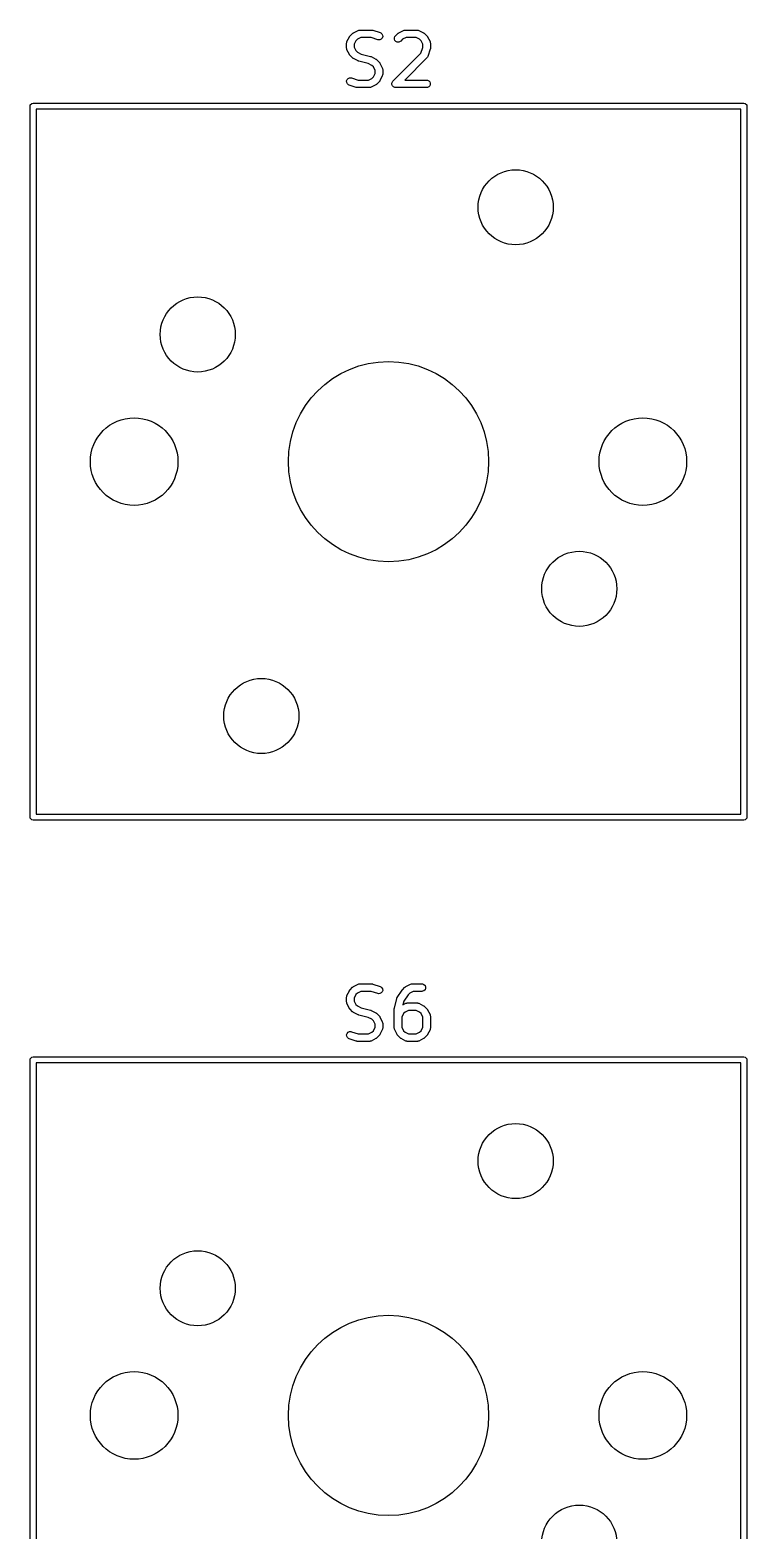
# Model space of a CAD drawing. Extents: x 100 to 226, y -132 to -42.
# Drawn here: x 118.89 to 133.21, y -76.44 to -46.47 of the extents above; entities that cross this region are included whole.
import ezdxf

# ---------------------------------------------------------------- set-up
doc = ezdxf.new("R2010")
doc.units = 0
doc.layers.add('BLACK', color=7, linetype='CONTINUOUS')

msp = doc.modelspace()

# ---------------------------------------------------------------- linework, layer by layer
at = {"layer": 'BLACK', "linetype": 'CONTINUOUS'}
for p, q in [((125.210595, -46.731545), (125.212036, -46.716913)), ((125.210595, -46.826783), (125.210595, -46.731545)), ((125.212036, -46.716913), (125.213067, -46.714423)), ((125.213067, -46.714423), (125.213258, -46.711736)), ((125.213258, -46.711736), (125.218513, -46.698004)), ((125.218513, -46.698004), (125.266132, -46.602766)), ((125.266132, -46.602766), (125.270096, -46.596466)), ((125.270096, -46.596466), (125.270854, -46.594639)), ((125.270854, -46.594639), (125.272542, -46.592582)), ((125.272542, -46.592582), (125.273964, -46.590323)), ((125.273964, -46.590323), (125.275462, -46.589023)), ((125.275462, -46.589023), (125.280181, -46.583274)), ((125.280181, -46.583274), (125.3278, -46.535655)), ((125.3278, -46.535655), (125.333549, -46.530936)), ((125.333549, -46.530936), (125.334849, -46.529438)), ((125.334849, -46.529438), (125.337108, -46.528016)), ((125.337108, -46.528016), (125.339165, -46.526328)), ((125.339165, -46.526328), (125.340992, -46.52557)), ((125.340992, -46.52557), (125.347292, -46.521606)), ((125.347292, -46.521606), (125.44253, -46.473987)), ((125.394853, -46.680734), (125.360595, -46.74925)), ((125.360595, -46.74925), (125.360595, -46.809078)), ((125.42526, -46.650327), (125.394853, -46.680734)), ((125.493776, -46.616069), (125.42526, -46.650327)), ((125.44253, -46.473987), (125.456261, -46.468732)), ((125.456261, -46.468732), (125.45895, -46.46854)), ((125.45895, -46.46854), (125.461439, -46.46751)), ((125.461439, -46.46751), (125.476071, -46.466069)), ((125.476071, -46.466069), (125.714166, -46.466069)), ((125.701996, -46.616069), (125.493776, -46.616069)), ((125.833305, -46.659839), (125.701996, -46.616069)), ((125.714166, -46.466069), (125.721571, -46.466798)), ((125.721571, -46.466798), (125.723546, -46.466658)), ((125.723546, -46.466658), (125.726143, -46.467248)), ((125.726143, -46.467248), (125.728798, -46.46751)), ((125.728798, -46.46751), (125.730629, -46.468268)), ((125.730629, -46.468268), (125.737883, -46.469918)), ((125.737883, -46.469918), (125.88074, -46.517537)), ((125.847642, -46.663099), (125.833305, -46.659839)), ((125.876832, -46.661024), (125.847642, -46.663099)), ((125.903006, -46.647938), (125.876832, -46.661024)), ((125.88074, -46.517537), (125.894165, -46.523531)), ((125.894165, -46.523531), (125.916272, -46.542705)), ((125.92218, -46.62583), (125.903006, -46.647938)), ((125.916272, -46.542705), (125.929359, -46.568878)), ((125.931434, -46.598068), (125.92218, -46.62583)), ((125.929359, -46.568878), (125.931434, -46.598068)), ((126.164417, -46.621676), (126.175616, -46.594639)), ((126.164417, -46.650938), (126.164417, -46.621676)), ((126.175616, -46.677975), (126.164417, -46.650938)), ((126.175616, -46.594639), (126.184943, -46.583274)), ((126.196308, -46.698667), (126.175616, -46.677975)), ((126.184943, -46.583274), (126.232562, -46.535655)), ((126.223345, -46.709866), (126.196308, -46.698667)), ((126.252607, -46.709866), (126.223345, -46.709866)), ((126.232562, -46.535655), (126.238311, -46.530936)), ((126.238311, -46.530936), (126.239611, -46.529438)), ((126.239611, -46.529438), (126.24187, -46.528016)), ((126.24187, -46.528016), (126.243927, -46.526328)), ((126.243927, -46.526328), (126.245754, -46.52557)), ((126.245754, -46.52557), (126.252054, -46.521606)), ((126.252054, -46.521606), (126.347292, -46.473987)), ((126.279644, -46.698667), (126.252607, -46.709866)), ((126.291009, -46.68934), (126.279644, -46.698667)), ((126.330022, -46.650327), (126.291009, -46.68934)), ((126.398538, -46.616069), (126.330022, -46.650327)), ((126.347292, -46.473987), (126.361023, -46.468732)), ((126.361023, -46.468732), (126.363712, -46.46854)), ((126.363712, -46.46854), (126.366201, -46.46751)), ((126.366201, -46.46751), (126.380833, -46.466069)), ((126.380833, -46.466069), (126.618928, -46.466069)), ((126.601223, -46.616069), (126.398538, -46.616069)), ((126.669739, -46.650327), (126.601223, -46.616069)), ((126.618928, -46.466069), (126.63356, -46.46751)), ((126.63356, -46.46751), (126.636049, -46.468541)), ((126.636049, -46.468541), (126.638737, -46.468732)), ((126.638737, -46.468732), (126.652469, -46.473987)), ((126.652469, -46.473987), (126.747707, -46.521606)), ((126.700146, -46.680734), (126.669739, -46.650327)), ((126.734404, -46.74925), (126.700146, -46.680734)), ((126.734404, -46.814613), (126.734404, -46.74925)), ((126.747707, -46.521606), (126.754006, -46.52557)), ((126.754006, -46.52557), (126.755834, -46.526328)), ((126.755834, -46.526328), (126.75789, -46.528016)), ((126.75789, -46.528016), (126.76015, -46.529438)), ((126.76015, -46.529438), (126.761449, -46.530936)), ((126.761449, -46.530936), (126.767199, -46.535655)), ((126.767199, -46.535655), (126.814818, -46.583274)), ((126.814818, -46.583274), (126.819536, -46.589023)), ((126.819536, -46.589023), (126.821035, -46.590323)), ((126.821035, -46.590323), (126.822456, -46.592582)), ((126.822456, -46.592582), (126.824145, -46.594639)), ((126.824145, -46.594639), (126.824902, -46.596466)), ((126.824902, -46.596466), (126.828867, -46.602766)), ((126.828867, -46.602766), (126.876486, -46.698004)), ((126.876486, -46.698004), (126.881741, -46.711735)), ((126.881741, -46.711735), (126.881932, -46.714424)), ((126.881932, -46.714424), (126.882963, -46.716913)), ((126.882963, -46.716913), (126.884404, -46.731545)), ((126.884404, -46.731545), (126.884404, -46.826783)), ((125.212036, -46.841415), (125.210595, -46.826783)), ((125.213067, -46.843904), (125.212036, -46.841415)), ((125.213258, -46.846592), (125.213067, -46.843904)), ((125.218513, -46.860324), (125.213258, -46.846592)), ((125.266132, -46.955562), (125.218513, -46.860324)), ((125.270096, -46.961861), (125.266132, -46.955562)), ((125.270854, -46.963689), (125.270096, -46.961861)), ((125.272542, -46.965745), (125.270854, -46.963689)), ((125.273964, -46.968005), (125.272542, -46.965745)), ((125.275462, -46.969304), (125.273964, -46.968005)), ((125.280181, -46.975054), (125.275462, -46.969304)), ((125.3278, -47.022673), (125.280181, -46.975054)), ((125.333549, -47.027391), (125.3278, -47.022673)), ((125.334849, -47.02889), (125.333549, -47.027391)), ((125.337108, -47.030311), (125.334849, -47.02889)), ((125.339165, -47.032), (125.337108, -47.030311)), ((125.340992, -47.032757), (125.339165, -47.032)), ((125.347292, -47.036722), (125.340992, -47.032757)), ((125.44253, -47.084341), (125.347292, -47.036722)), ((125.360595, -46.809078), (125.394853, -46.877594)), ((125.394853, -46.877594), (125.42526, -46.908001)), ((125.42526, -46.908001), (125.502247, -46.946494)), ((125.502247, -46.946494), (125.684737, -46.992117)), ((125.684737, -46.992117), (125.685816, -46.992502)), ((125.685816, -46.992502), (125.686356, -46.992541)), ((125.686356, -46.992541), (125.692437, -46.994868)), ((125.692437, -46.994868), (125.698583, -46.997064)), ((125.698583, -46.997064), (125.699018, -46.997386)), ((125.699018, -46.997386), (125.700088, -46.997796)), ((125.700088, -46.997796), (125.795326, -47.045415)), ((125.795326, -47.045415), (125.801625, -47.049379)), ((125.801625, -47.049379), (125.803453, -47.050137)), ((125.803453, -47.050137), (125.805509, -47.051825)), ((125.805509, -47.051825), (125.807769, -47.053247)), ((125.807769, -47.053247), (125.809068, -47.054745)), ((125.809068, -47.054745), (125.814818, -47.059464)), ((125.814818, -47.059464), (125.862437, -47.107083)), ((126.137324, -47.488036), (126.696232, -46.929126)), ((126.814818, -47.022673), (126.371423, -47.466069)), ((126.696232, -46.929126), (126.734404, -46.814613)), ((126.824146, -47.011308), (126.814818, -47.022673)), ((126.825177, -47.008817), (126.824146, -47.011308)), ((126.826942, -47.006783), (126.825177, -47.008817)), ((126.832936, -46.993357), (126.826942, -47.006783)), ((126.880555, -46.850501), (126.832936, -46.993357)), ((126.882204, -46.843245), (126.880555, -46.850501)), ((126.882963, -46.841415), (126.882204, -46.843245)), ((126.883224, -46.838761), (126.882963, -46.841415)), ((126.883815, -46.836164), (126.883224, -46.838761)), ((126.884404, -46.826783), (126.883674, -46.834189)), ((126.883674, -46.834189), (126.883815, -46.836164)), ((125.443599, -47.08475), (125.44253, -47.084341)), ((125.444035, -47.085073), (125.443599, -47.08475)), ((125.450171, -47.087265), (125.444035, -47.085073)), ((125.456261, -47.089596), (125.450171, -47.087265)), ((125.456801, -47.089634), (125.456261, -47.089596)), ((125.457881, -47.09002), (125.456801, -47.089634)), ((125.640371, -47.135642), (125.457881, -47.09002)), ((125.717358, -47.174136), (125.640371, -47.135642)), ((125.747765, -47.204543), (125.717358, -47.174136)), ((125.747764, -47.401403), (125.782023, -47.332887)), ((125.782023, -47.273059), (125.747765, -47.204543)), ((125.782023, -47.332887), (125.782023, -47.273059)), ((125.862437, -47.107083), (125.867155, -47.112832)), ((125.867155, -47.112832), (125.868654, -47.114132)), ((125.868654, -47.114132), (125.870075, -47.116391)), ((125.870075, -47.116391), (125.871764, -47.118448)), ((125.871764, -47.118448), (125.872521, -47.120275)), ((125.872521, -47.120275), (125.876486, -47.126575)), ((125.876486, -47.126575), (125.924105, -47.221813)), ((125.924105, -47.221813), (125.92936, -47.235544)), ((125.92936, -47.235544), (125.929551, -47.238233)), ((125.929551, -47.238233), (125.930582, -47.240722)), ((125.930582, -47.240722), (125.932023, -47.255354)), ((125.932023, -47.350592), (125.930582, -47.365224)), ((125.932023, -47.255354), (125.932023, -47.350592)), ((125.211184, -47.48407), (125.220438, -47.456307)), ((125.213259, -47.51326), (125.211184, -47.48407)), ((125.226345, -47.539433), (125.213259, -47.51326)), ((125.220438, -47.456307), (125.239612, -47.4342)), ((125.248452, -47.558607), (125.226345, -47.539433)), ((125.239612, -47.4342), (125.265785, -47.421114)), ((125.261878, -47.564601), (125.248452, -47.558607)), ((125.404734, -47.61222), (125.261878, -47.564601)), ((125.265785, -47.421114), (125.294975, -47.419039)), ((125.294975, -47.419039), (125.309312, -47.422299)), ((125.309312, -47.422299), (125.440622, -47.466069)), ((125.411989, -47.613869), (125.404734, -47.61222)), ((125.41382, -47.614628), (125.411989, -47.613869)), ((125.416473, -47.614889), (125.41382, -47.614628)), ((125.419071, -47.61548), (125.416473, -47.614889)), ((125.421045, -47.615339), (125.419071, -47.61548)), ((125.428452, -47.616069), (125.421045, -47.615339)), ((125.666547, -47.616069), (125.428452, -47.616069)), ((125.440622, -47.466069), (125.648842, -47.466069)), ((125.648842, -47.466069), (125.717357, -47.431811)), ((125.681179, -47.614628), (125.666547, -47.616069)), ((125.683668, -47.613596), (125.681179, -47.614628)), ((125.686356, -47.613406), (125.683668, -47.613596)), ((125.700088, -47.608151), (125.686356, -47.613406)), ((125.795326, -47.560532), (125.700088, -47.608151)), ((125.717357, -47.431811), (125.747764, -47.401403)), ((125.801625, -47.556567), (125.795326, -47.560532)), ((125.803453, -47.55581), (125.801625, -47.556567)), ((125.805509, -47.554122), (125.803453, -47.55581)), ((125.807769, -47.5527), (125.805509, -47.554122)), ((125.809069, -47.5512), (125.807769, -47.5527)), ((125.814819, -47.546482), (125.809069, -47.5512)), ((125.862437, -47.498863), (125.814819, -47.546482)), ((125.867155, -47.493113), (125.862437, -47.498863)), ((125.868654, -47.491814), (125.867155, -47.493113)), ((125.870075, -47.489555), (125.868654, -47.491814)), ((125.871765, -47.487497), (125.870075, -47.489555)), ((125.872522, -47.485667), (125.871765, -47.487497)), ((125.876486, -47.479371), (125.872522, -47.485667)), ((125.924105, -47.384133), (125.876486, -47.479371)), ((125.92936, -47.370402), (125.924105, -47.384133)), ((125.929551, -47.367712), (125.92936, -47.370402)), ((125.930582, -47.365224), (125.929551, -47.367712)), ((126.116798, -47.526437), (126.127997, -47.499401)), ((126.116798, -47.555701), (126.116798, -47.526437)), ((126.127997, -47.582737), (126.116798, -47.555701)), ((126.127997, -47.499401), (126.137324, -47.488036)), ((126.148689, -47.603429), (126.127997, -47.582737)), ((126.175725, -47.614628), (126.148689, -47.603429)), ((126.190357, -47.616069), (126.175725, -47.614628)), ((126.809404, -47.616069), (126.190357, -47.616069)), ((126.371423, -47.466069), (126.809404, -47.466069)), ((126.809404, -47.466069), (126.824036, -47.46751)), ((126.824036, -47.614628), (126.809404, -47.616069)), ((126.824036, -47.46751), (126.851072, -47.478709)), ((126.851072, -47.603429), (126.824036, -47.614628)), ((126.851072, -47.478709), (126.871764, -47.499401)), ((126.871764, -47.582737), (126.851072, -47.603429)), ((126.871764, -47.499401), (126.882963, -47.526437)), ((126.882963, -47.555701), (126.871764, -47.582737)), ((126.882963, -47.526437), (126.882963, -47.555701)), ((118.8875, -47.98625), (118.892067, -47.963289)), ((118.892067, -47.963289), (118.924539, -47.930817)), ((118.924539, -47.930817), (118.9475, -47.92625)), ((118.9475, -47.92625), (133.1475, -47.92625)), ((133.1475, -47.92625), (133.170461, -47.930817)), ((133.170461, -47.930817), (133.202933, -47.963289)), ((133.202933, -47.963289), (133.2075, -47.98625)), ((118.8875, -62.18625), (118.8875, -47.98625)), ((119.0075, -48.04625), (119.0075, -62.12625)), ((133.0875, -48.04625), (119.0075, -48.04625)), ((133.0875, -62.12625), (133.0875, -48.04625)), ((133.2075, -47.98625), (133.2075, -62.18625)), ((118.892067, -62.209211), (118.8875, -62.18625)), ((118.924539, -62.241683), (118.892067, -62.209211)), ((118.9475, -62.24625), (118.924539, -62.241683)), ((133.1475, -62.24625), (118.9475, -62.24625)), ((119.0075, -62.12625), (133.0875, -62.12625)), ((133.170461, -62.241683), (133.1475, -62.24625)), ((133.202933, -62.209211), (133.170461, -62.241683)), ((133.2075, -62.18625), (133.202933, -62.209211)), ((125.266132, -65.652766), (125.270096, -65.646466)), ((125.270096, -65.646466), (125.270854, -65.644639)), ((125.270854, -65.644639), (125.272542, -65.642582)), ((125.272542, -65.642582), (125.273964, -65.640323)), ((125.273964, -65.640323), (125.275462, -65.639023)), ((125.275462, -65.639023), (125.280181, -65.633274)), ((125.280181, -65.633274), (125.3278, -65.585655)), ((125.3278, -65.585655), (125.333549, -65.580936)), ((125.333549, -65.580936), (125.334849, -65.579438)), ((125.334849, -65.579438), (125.337108, -65.578016)), ((125.337108, -65.578016), (125.339165, -65.576328)), ((125.339165, -65.576328), (125.340992, -65.57557)), ((125.340992, -65.57557), (125.347292, -65.571606)), ((125.347292, -65.571606), (125.44253, -65.523987)), ((125.44253, -65.523987), (125.456261, -65.518732)), ((125.456261, -65.518732), (125.45895, -65.51854)), ((125.45895, -65.51854), (125.461439, -65.51751)), ((125.461439, -65.51751), (125.476071, -65.516069)), ((125.476071, -65.516069), (125.714166, -65.516069)), ((125.714166, -65.516069), (125.721571, -65.516798)), ((125.721571, -65.516798), (125.723546, -65.516658)), ((125.723546, -65.516658), (125.726143, -65.517248)), ((125.726143, -65.517248), (125.728798, -65.51751)), ((125.728798, -65.51751), (125.730629, -65.518268)), ((125.730629, -65.518268), (125.737883, -65.519918)), ((125.737883, -65.519918), (125.88074, -65.567537)), ((125.88074, -65.567537), (125.894165, -65.573531)), ((125.894165, -65.573531), (125.916272, -65.592705)), ((125.916272, -65.592705), (125.929359, -65.618878)), ((125.931434, -65.648068), (125.92218, -65.67583)), ((125.929359, -65.618878), (125.931434, -65.648068)), ((126.223191, -65.787561), (126.318429, -65.644704)), ((126.318429, -65.644704), (126.318463, -65.644661)), ((126.318463, -65.644661), (126.318473, -65.644639)), ((126.318473, -65.644639), (126.322961, -65.63917)), ((126.322961, -65.63917), (126.327745, -65.633329)), ((126.327745, -65.633329), (126.327766, -65.633314)), ((126.327766, -65.633314), (126.3278, -65.633274)), ((126.3278, -65.633274), (126.375419, -65.585655)), ((126.375419, -65.585655), (126.381168, -65.580936)), ((126.381168, -65.580936), (126.382468, -65.579438)), ((126.382468, -65.579438), (126.384727, -65.578016)), ((126.384727, -65.578016), (126.386784, -65.576328)), ((126.386784, -65.576328), (126.388611, -65.57557)), ((126.388611, -65.57557), (126.394911, -65.571606)), ((126.394911, -65.571606), (126.490149, -65.523987)), ((126.490149, -65.523987), (126.50388, -65.518732)), ((126.50388, -65.518732), (126.506569, -65.51854)), ((126.506569, -65.51854), (126.509058, -65.51751)), ((126.509058, -65.51751), (126.52369, -65.516069)), ((126.52369, -65.516069), (126.714166, -65.516069)), ((126.714166, -65.516069), (126.728798, -65.51751)), ((126.728798, -65.51751), (126.755834, -65.528709)), ((126.755834, -65.528709), (126.776526, -65.549401)), ((126.776526, -65.632737), (126.755834, -65.653429)), ((126.776526, -65.549401), (126.787725, -65.576437)), ((126.787725, -65.605701), (126.776526, -65.632737)), ((126.787725, -65.576437), (126.787725, -65.605701)), ((125.210595, -65.781545), (125.212036, -65.766913)), ((125.210595, -65.876783), (125.210595, -65.781545)), ((125.212036, -65.891415), (125.210595, -65.876783)), ((125.212036, -65.766913), (125.213067, -65.764423)), ((125.213067, -65.893904), (125.212036, -65.891415)), ((125.213067, -65.764423), (125.213258, -65.761736)), ((125.213258, -65.896592), (125.213067, -65.893904)), ((125.213258, -65.761736), (125.218513, -65.748004)), ((125.218513, -65.910324), (125.213258, -65.896592)), ((125.218513, -65.748004), (125.266132, -65.652766)), ((125.266132, -66.005562), (125.218513, -65.910324)), ((125.394853, -65.730734), (125.360595, -65.79925)), ((125.360595, -65.79925), (125.360595, -65.859078)), ((125.360595, -65.859078), (125.394853, -65.927594)), ((125.42526, -65.700327), (125.394853, -65.730734)), ((125.394853, -65.927594), (125.42526, -65.958001)), ((125.493776, -65.666069), (125.42526, -65.700327)), ((125.701996, -65.666069), (125.493776, -65.666069)), ((125.833305, -65.709839), (125.701996, -65.666069)), ((125.847642, -65.713099), (125.833305, -65.709839)), ((125.876832, -65.711024), (125.847642, -65.713099)), ((125.903006, -65.697938), (125.876832, -65.711024)), ((125.92218, -65.67583), (125.903006, -65.697938)), ((126.165215, -66.00145), (126.212834, -65.810974)), ((126.212834, -65.810974), (126.215914, -65.802351)), ((126.215914, -65.802351), (126.216274, -65.800535)), ((126.216274, -65.800535), (126.217152, -65.798887)), ((126.217152, -65.798887), (126.217781, -65.797128)), ((126.217781, -65.797128), (126.218884, -65.795639)), ((126.218884, -65.795639), (126.223191, -65.787561)), ((126.355205, -65.859957), (126.336681, -65.934054)), ((126.336681, -65.934054), (126.394911, -65.904939)), ((126.439117, -65.734088), (126.355205, -65.859957)), ((126.394911, -65.904939), (126.408642, -65.899684)), ((126.408642, -65.899684), (126.411331, -65.899492)), ((126.411331, -65.899492), (126.41382, -65.898462)), ((126.41382, -65.898462), (126.428452, -65.897021)), ((126.428452, -65.897021), (126.618928, -65.897021)), ((126.472879, -65.700327), (126.439117, -65.734088)), ((126.541395, -65.666069), (126.472879, -65.700327)), ((126.714166, -65.666069), (126.541395, -65.666069)), ((126.618928, -65.897021), (126.63356, -65.898462)), ((126.63356, -65.898462), (126.636049, -65.899493)), ((126.636049, -65.899493), (126.638737, -65.899684)), ((126.638737, -65.899684), (126.652469, -65.904939)), ((126.652469, -65.904939), (126.747707, -65.952558)), ((126.728798, -65.664628), (126.714166, -65.666069)), ((126.755834, -65.653429), (126.728798, -65.664628)), ((125.270096, -66.011861), (125.266132, -66.005562)), ((125.270854, -66.013689), (125.270096, -66.011861)), ((125.272542, -66.015745), (125.270854, -66.013689)), ((125.273964, -66.018005), (125.272542, -66.015745)), ((125.275462, -66.019304), (125.273964, -66.018005)), ((125.280181, -66.025054), (125.275462, -66.019304)), ((125.3278, -66.072673), (125.280181, -66.025054)), ((125.333549, -66.077391), (125.3278, -66.072673)), ((125.334849, -66.07889), (125.333549, -66.077391)), ((125.337108, -66.080311), (125.334849, -66.07889)), ((125.339165, -66.082), (125.337108, -66.080311)), ((125.340992, -66.082757), (125.339165, -66.082)), ((125.347292, -66.086722), (125.340992, -66.082757)), ((125.44253, -66.134341), (125.347292, -66.086722)), ((125.42526, -65.958001), (125.502247, -65.996494)), ((125.443599, -66.13475), (125.44253, -66.134341)), ((125.444035, -66.135073), (125.443599, -66.13475)), ((125.450171, -66.137265), (125.444035, -66.135073)), ((125.456261, -66.139596), (125.450171, -66.137265)), ((125.456801, -66.139634), (125.456261, -66.139596)), ((125.457881, -66.14002), (125.456801, -66.139634)), ((125.640371, -66.185642), (125.457881, -66.14002)), ((125.502247, -65.996494), (125.684737, -66.042117)), ((125.717358, -66.224136), (125.640371, -66.185642)), ((125.684737, -66.042117), (125.685816, -66.042502)), ((125.685816, -66.042502), (125.686356, -66.042541)), ((125.686356, -66.042541), (125.692437, -66.044868)), ((125.692437, -66.044868), (125.698583, -66.047064)), ((125.698583, -66.047064), (125.699018, -66.047386)), ((125.699018, -66.047386), (125.700088, -66.047796)), ((125.700088, -66.047796), (125.795326, -66.095415)), ((125.747765, -66.254543), (125.717358, -66.224136)), ((125.795326, -66.095415), (125.801625, -66.099379)), ((125.801625, -66.099379), (125.803453, -66.100137)), ((125.803453, -66.100137), (125.805509, -66.101825)), ((125.805509, -66.101825), (125.807769, -66.103247)), ((125.807769, -66.103247), (125.809068, -66.104745)), ((125.809068, -66.104745), (125.814818, -66.109464)), ((125.814818, -66.109464), (125.862437, -66.157083)), ((125.862437, -66.157083), (125.867155, -66.162832)), ((125.867155, -66.162832), (125.868654, -66.164132)), ((125.868654, -66.164132), (125.870075, -66.166391)), ((125.870075, -66.166391), (125.871764, -66.168448)), ((125.871764, -66.168448), (125.872521, -66.170275)), ((125.872521, -66.170275), (125.876486, -66.176575)), ((125.876486, -66.176575), (125.924105, -66.271813)), ((126.162976, -66.01964), (126.163227, -66.017086)), ((126.162976, -66.400592), (126.162976, -66.01964)), ((126.163065, -66.015994), (126.163874, -66.01052)), ((126.163227, -66.017086), (126.163065, -66.015994)), ((126.163874, -66.01052), (126.164417, -66.005008)), ((126.164417, -66.005008), (126.164839, -66.003986)), ((126.164839, -66.003986), (126.165215, -66.00145)), ((126.347234, -66.111686), (126.312976, -66.180202)), ((126.312976, -66.180202), (126.312976, -66.382887)), ((126.377641, -66.081279), (126.347234, -66.111686)), ((126.446157, -66.047021), (126.377641, -66.081279)), ((126.601223, -66.047021), (126.446157, -66.047021)), ((126.669739, -66.081279), (126.601223, -66.047021)), ((126.700146, -66.111686), (126.669739, -66.081279)), ((126.734404, -66.180202), (126.700146, -66.111686)), ((126.734404, -66.382887), (126.734404, -66.180202)), ((126.747707, -65.952558), (126.754006, -65.956522)), ((126.754006, -65.956522), (126.755834, -65.95728)), ((126.755834, -65.95728), (126.75789, -65.958968)), ((126.75789, -65.958968), (126.76015, -65.96039)), ((126.76015, -65.96039), (126.761449, -65.961888)), ((126.761449, -65.961888), (126.767199, -65.966607)), ((126.767199, -65.966607), (126.814818, -66.014226)), ((126.814818, -66.014226), (126.819536, -66.019975)), ((126.819536, -66.019975), (126.821035, -66.021275)), ((126.821035, -66.021275), (126.822456, -66.023534)), ((126.822456, -66.023534), (126.824145, -66.025591)), ((126.824145, -66.025591), (126.824902, -66.027418)), ((126.824902, -66.027418), (126.828867, -66.033718)), ((126.828867, -66.033718), (126.876486, -66.128956)), ((126.876486, -66.128956), (126.881741, -66.142687)), ((126.881741, -66.142687), (126.881932, -66.145376)), ((126.881932, -66.145376), (126.882963, -66.147865)), ((126.882963, -66.147865), (126.884404, -66.162497)), ((126.884404, -66.162497), (126.884404, -66.400592)), ((125.211184, -66.53407), (125.220438, -66.506307)), ((125.213259, -66.56326), (125.211184, -66.53407)), ((125.220438, -66.506307), (125.239612, -66.4842)), ((125.239612, -66.4842), (125.265785, -66.471114)), ((125.265785, -66.471114), (125.294975, -66.469039)), ((125.294975, -66.469039), (125.309312, -66.472299)), ((125.309312, -66.472299), (125.440622, -66.516069)), ((125.440622, -66.516069), (125.648842, -66.516069)), ((125.648842, -66.516069), (125.717357, -66.481811)), ((125.717357, -66.481811), (125.747764, -66.451403)), ((125.747764, -66.451403), (125.782023, -66.382887)), ((125.782023, -66.323059), (125.747765, -66.254543)), ((125.782023, -66.382887), (125.782023, -66.323059)), ((125.862437, -66.548863), (125.814819, -66.596482)), ((125.867155, -66.543113), (125.862437, -66.548863)), ((125.868654, -66.541814), (125.867155, -66.543113)), ((125.870075, -66.539555), (125.868654, -66.541814)), ((125.871765, -66.537497), (125.870075, -66.539555)), ((125.872522, -66.535667), (125.871765, -66.537497)), ((125.876486, -66.529371), (125.872522, -66.535667)), ((125.924105, -66.434133), (125.876486, -66.529371)), ((125.924105, -66.271813), (125.92936, -66.285544)), ((125.92936, -66.420402), (125.924105, -66.434133)), ((125.92936, -66.285544), (125.929551, -66.288233)), ((125.929551, -66.417712), (125.92936, -66.420402)), ((125.929551, -66.288233), (125.930582, -66.290722)), ((125.930582, -66.415224), (125.929551, -66.417712)), ((125.930582, -66.290722), (125.932023, -66.305354)), ((125.932023, -66.400592), (125.930582, -66.415224)), ((125.932023, -66.305354), (125.932023, -66.400592)), ((126.164417, -66.415224), (126.162976, -66.400592)), ((126.165448, -66.417713), (126.164417, -66.415224)), ((126.165639, -66.420401), (126.165448, -66.417713)), ((126.170894, -66.434133), (126.165639, -66.420401)), ((126.218513, -66.529371), (126.170894, -66.434133)), ((126.222476, -66.535667), (126.218513, -66.529371)), ((126.223234, -66.537497), (126.222476, -66.535667)), ((126.224923, -66.539555), (126.223234, -66.537497)), ((126.226345, -66.541814), (126.224923, -66.539555)), ((126.227843, -66.543113), (126.226345, -66.541814)), ((126.232561, -66.548862), (126.227843, -66.543113)), ((126.28018, -66.596482), (126.232561, -66.548862)), ((126.312976, -66.382887), (126.347234, -66.451403)), ((126.347234, -66.451403), (126.377641, -66.481811)), ((126.377641, -66.481811), (126.446157, -66.516069)), ((126.446157, -66.516069), (126.601223, -66.516069)), ((126.601223, -66.516069), (126.669738, -66.481811)), ((126.669738, -66.481811), (126.700145, -66.451403)), ((126.700145, -66.451403), (126.734404, -66.382887)), ((126.814818, -66.548863), (126.7672, -66.596482)), ((126.819536, -66.543113), (126.814818, -66.548863)), ((126.821035, -66.541814), (126.819536, -66.543113)), ((126.822456, -66.539555), (126.821035, -66.541814)), ((126.824146, -66.537497), (126.822456, -66.539555)), ((126.824903, -66.535667), (126.824146, -66.537497)), ((126.828867, -66.529371), (126.824903, -66.535667)), ((126.876486, -66.434133), (126.828867, -66.529371)), ((126.881741, -66.420402), (126.876486, -66.434133)), ((126.881932, -66.417712), (126.881741, -66.420402)), ((126.882963, -66.415224), (126.881932, -66.417712)), ((126.884404, -66.400592), (126.882963, -66.415224)), ((125.226345, -66.589433), (125.213259, -66.56326)), ((125.248452, -66.608607), (125.226345, -66.589433)), ((125.261878, -66.614601), (125.248452, -66.608607)), ((125.404734, -66.66222), (125.261878, -66.614601)), ((125.411989, -66.663869), (125.404734, -66.66222)), ((125.41382, -66.664628), (125.411989, -66.663869)), ((125.416473, -66.664889), (125.41382, -66.664628)), ((125.419071, -66.66548), (125.416473, -66.664889)), ((125.421045, -66.665339), (125.419071, -66.66548)), ((125.428452, -66.666069), (125.421045, -66.665339)), ((125.666547, -66.666069), (125.428452, -66.666069)), ((125.681179, -66.664628), (125.666547, -66.666069)), ((125.683668, -66.663596), (125.681179, -66.664628)), ((125.686356, -66.663406), (125.683668, -66.663596)), ((125.700088, -66.658151), (125.686356, -66.663406)), ((125.795326, -66.610532), (125.700088, -66.658151)), ((125.801625, -66.606567), (125.795326, -66.610532)), ((125.803453, -66.60581), (125.801625, -66.606567)), ((125.805509, -66.604122), (125.803453, -66.60581)), ((125.807769, -66.6027), (125.805509, -66.604122)), ((125.809069, -66.6012), (125.807769, -66.6027)), ((125.814819, -66.596482), (125.809069, -66.6012)), ((126.285929, -66.6012), (126.28018, -66.596482)), ((126.28723, -66.6027), (126.285929, -66.6012)), ((126.289489, -66.604122), (126.28723, -66.6027)), ((126.291546, -66.60581), (126.289489, -66.604122)), ((126.293373, -66.606567), (126.291546, -66.60581)), ((126.299673, -66.610532), (126.293373, -66.606567)), ((126.394911, -66.658151), (126.299673, -66.610532)), ((126.408642, -66.663406), (126.394911, -66.658151)), ((126.411331, -66.663597), (126.408642, -66.663406)), ((126.41382, -66.664628), (126.411331, -66.663597)), ((126.428452, -66.666069), (126.41382, -66.664628)), ((126.618928, -66.666069), (126.428452, -66.666069)), ((126.63356, -66.664628), (126.618928, -66.666069)), ((126.636049, -66.663596), (126.63356, -66.664628)), ((126.638737, -66.663406), (126.636049, -66.663596)), ((126.652469, -66.658151), (126.638737, -66.663406)), ((126.747707, -66.610532), (126.652469, -66.658151)), ((126.754006, -66.606567), (126.747707, -66.610532)), ((126.755834, -66.60581), (126.754006, -66.606567)), ((126.75789, -66.604122), (126.755834, -66.60581)), ((126.76015, -66.6027), (126.75789, -66.604122)), ((126.76145, -66.6012), (126.76015, -66.6027)), ((126.7672, -66.596482), (126.76145, -66.6012)), ((118.8875, -67.03625), (118.892067, -67.013289)), ((118.8875, -79.890136), (118.8875, -67.03625)), ((118.892067, -67.013289), (118.924539, -66.980817)), ((118.924539, -66.980817), (118.9475, -66.97625)), ((118.9475, -66.97625), (133.1475, -66.97625)), ((119.0075, -67.09625), (119.0075, -80.029148)), ((133.0875, -67.09625), (119.0075, -67.09625)), ((133.0875, -81.17625), (133.0875, -67.09625)), ((133.1475, -66.97625), (133.170461, -66.980817)), ((133.170461, -66.980817), (133.202933, -67.013289)), ((133.202933, -67.013289), (133.2075, -67.03625)), ((133.2075, -67.03625), (133.2075, -81.23625))]:
    msp.add_line(p, q, dxfattribs=at)
at = {"layer": 'BLACK'}
for centre, radius in [((128.5875, -50.00625), 0.75), ((122.2375, -52.54625), 0.75), ((126.0475, -55.08625), 2), ((120.9675, -55.08625), 0.875), ((131.1275, -55.08625), 0.875), ((129.8575, -57.62625), 0.75), ((123.5075, -60.16625), 0.75), ((128.5875, -69.05625), 0.75), ((122.2375, -71.59625), 0.75), ((126.0475, -74.13625), 2), ((120.9675, -74.13625), 0.875), ((131.1275, -74.13625), 0.875), ((129.8575, -76.67625), 0.75)]:
    msp.add_circle(centre, radius, dxfattribs=at)

doc.saveas('drawing.dxf')
